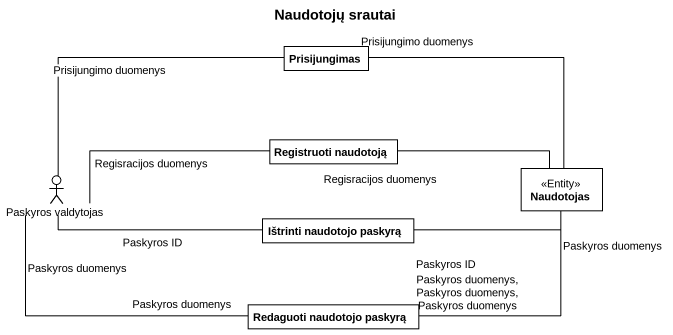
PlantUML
@startuml
title Naudotojų srautai
allowmixing
hide circle
hide empty members
class Prisijungimas
class "Registruoti naudotoją" as Registruoti_naudotoją
actor "Paskyros valdytojas" as Paskyros_valdytojas
class Naudotojas <<Entity>>
class "Ištrinti naudotojo paskyrą" as Ištrinti_naudotojo_paskyrą
class "Redaguoti naudotojo paskyrą" as Redaguoti_naudotojo_paskyrą
Prisijungimas -right- Naudotojas : Prisijungimo duomenys
Registruoti_naudotoją -right- Naudotojas : Regisracijos duomenys
Paskyros_valdytojas -right- Prisijungimas : Prisijungimo duomenys
Paskyros_valdytojas -right- Registruoti_naudotoją : Regisracijos duomenys
Paskyros_valdytojas -right- Ištrinti_naudotojo_paskyrą : Paskyros ID
Paskyros_valdytojas -right- Redaguoti_naudotojo_paskyrą : Paskyros duomenys\nPaskyros duomenys
Ištrinti_naudotojo_paskyrą -right- Naudotojas : Paskyros ID
Redaguoti_naudotojo_paskyrą -right- Naudotojas : Paskyros duomenys\nPaskyros duomenys, Paskyros duomenys, Paskyros duomenys
@enduml
